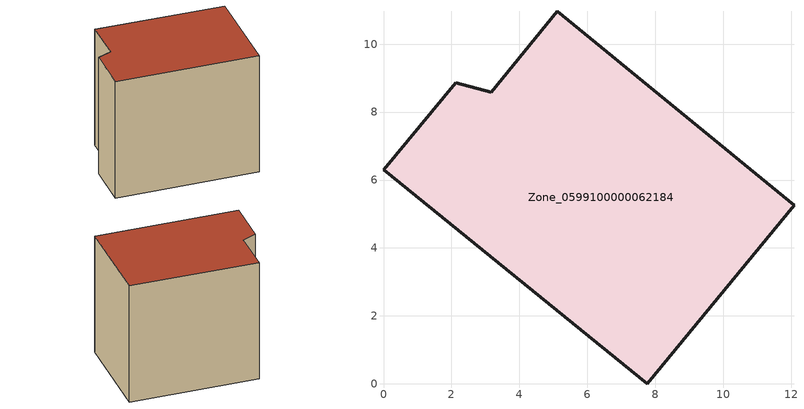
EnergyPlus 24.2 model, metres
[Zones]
Zone_0599100000062184
 floor ground (C_G): 7.77,0 0,6.3 2.12,8.87 3.17,8.58 5.11,10.97 12.08,5.25 z0
 wall outside (C_F): 3.17,8.58 2.12,8.87 0,6.3 7.77,0 12.08,5.25 5.11,10.97 3.17,8.58 z0:8.82
 roof outside (C_R): 12.08,5.25 5.11,10.97 3.17,8.58 2.12,8.87 0,6.3 7.77,0 z8.82
[BUILDING]
Pand.0599100000062184: North Axis=0; Terrain=City; Loads Convergence Tolerance Value=0.04; Temperature Convergence Tolerance Value=0.4; Solar Distribution=FullExterior; Maximum Number of Warmup Days=25; Minimum Number of Warmup Days=1
[Site:Location]
Rotterdam.The.Hague.AP_ZH_NLD Design_Conditions: Latitude=51.96; Longitude=4.45; Time Zone=1; Elevation=-4.5
[SITE:GROUNDTEMPERATURE:BUILDINGSURFACE]
18, 18, 18, 18, 18, 18, 18, 18, 18, 18, 18, 18
[MATERIAL] Thermal Absorptance=0.9; Solar Absorptance=0.7; Visible Absorptance=0.7
Name | Roughness | Thickness | Conductivity | Density | Specific Heat
G.TI.1946-1964 | MediumSmooth | 0.15 | 1 | 540 | 1210
F.TI.1946-1964 | Rough | 0.3 | 0.857143 | 1920 | 840
R.TI.1946-1964 | MediumRough | 0.2 | 0.277778 | 1500 | 1000
[CONSTRUCTION]
C_G: G.TI.1946-1964
C_F: F.TI.1946-1964
C_R: R.TI.1946-1964
[ZONE]
Zone_0599100000062184: Type=1; Multiplier=1; Ceiling Height=Autocalculate; Volume=Autocalculate; Floor Area=autocalculate; Part of Total Floor Area=Yes
[ZONEINFILTRATION:DESIGNFLOWRATE]
Infil_Zone_0599100000062184: Zone or ZoneList or Space or SpaceList=Zone_0599100000062184; Schedule=AlwaysOn; Design Flow Rate Calculation Method=Flow/Area; Flow Rate per Floor Area=0.003; Constant Term Coefficient=1; Temperature Term Coefficient=0; Velocity Term Coefficient=0; Velocity Squared Term Coefficient=0
[HVACTEMPLATE:ZONE:IDEALLOADSAIRSYSTEM]
Zone_0599100000062184: Maximum Heating Supply Air Temperature=50; Minimum Cooling Supply Air Temperature=13; Maximum Heating Supply Air Humidity Ratio=0.0156; Minimum Cooling Supply Air Humidity Ratio=0.0077; Heating Limit=NoLimit; Cooling Limit=NoLimit; Dehumidification Control Type=ConstantSensibleHeatRatio; Cooling Sensible Heat Ratio=0.7; Dehumidification Setpoint=60; Humidification Control Type=None; Humidification Setpoint=30; Outdoor Air Method=None; Outdoor Air Flow Rate per Person=0.00944; Outdoor Air Flow Rate per Zone Floor Area=0; Outdoor Air Flow Rate per Zone=0; Demand Controlled Ventilation Type=None; Outdoor Air Economizer Type=NoEconomizer; Heat Recovery Type=None; Sensible Heat Recovery Effectiveness=0.7; Latent Heat Recovery Effectiveness=0.65
[ZONECONTROL:THERMOSTAT]
ThermostatControl_Zone_0599100000062184: Zone or ZoneList=Zone_0599100000062184; Control Type Schedule=DualSetpointControlType; Control 1=Thermostat_Zone_0599100000062184; Temperature Difference Between Cutout And Setpoint=0
[THERMOSTATSETPOINT:DUALSETPOINT]
Thermostat_Zone_0599100000062184: Heating Setpoint Temperature Schedule=HeatingSetpoint_Zone_0599100000062184; Cooling Setpoint Temperature Schedule=CoolingSetpoint_Zone_0599100000062184
[SCHEDULE:COMPACT]
HeatingSetpoint_Zone_0599100000062184: Through: 12/31, For: AllDays, Until: 24:00, 21
CoolingSetpoint_Zone_0599100000062184: Through: 12/31, For: AllDays, Until: 24:00, 24
DualSetpointControlType: Through: 12/31, For: AllDays, Until: 24:00, 4
AlwaysOn: Through: 12/31, For: AllDays, Until: 24:00, 1
